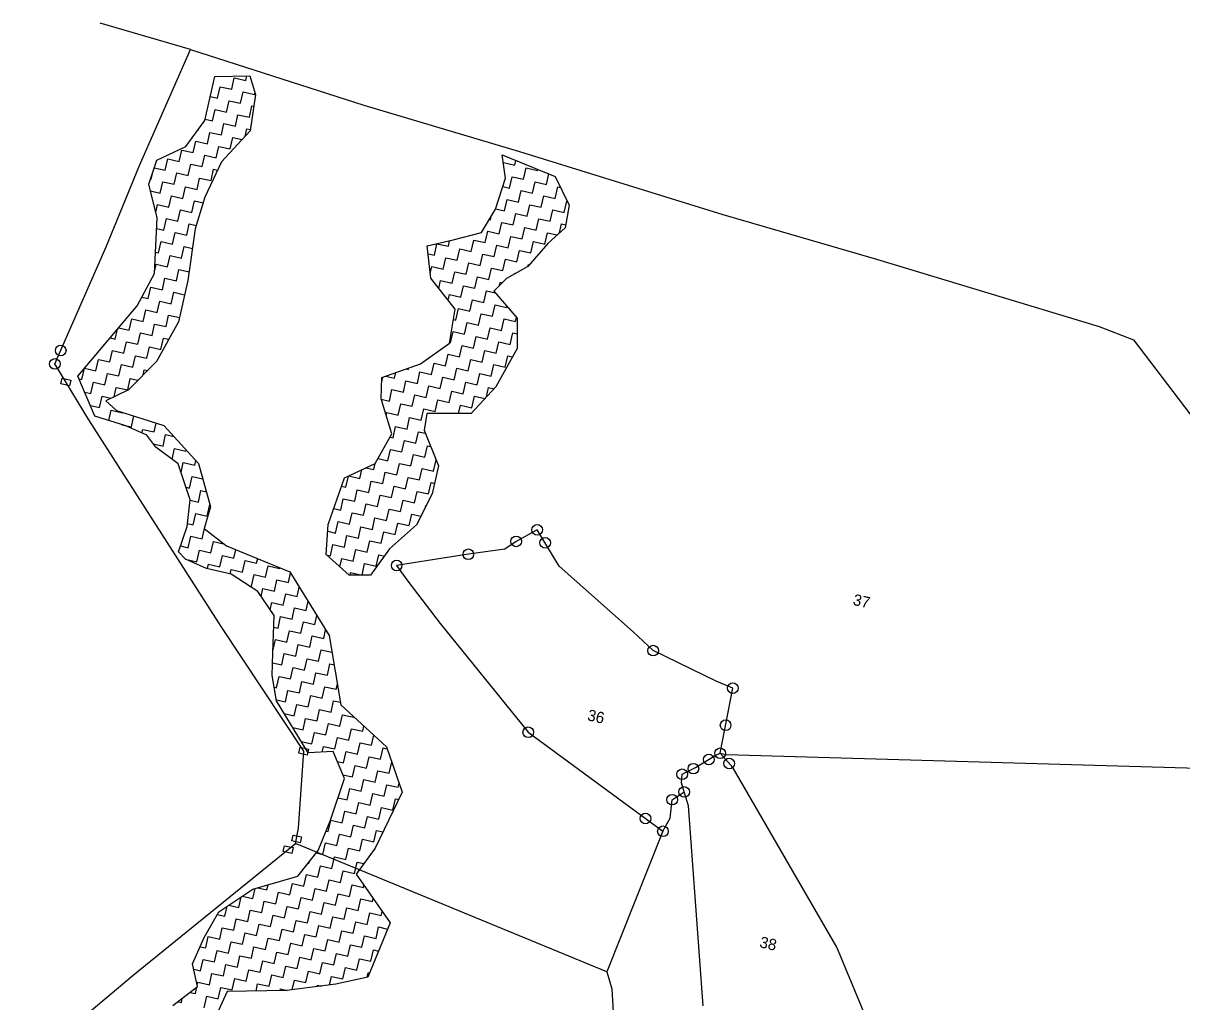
# Model space of a CAD drawing. Header units: metres. Extents: x 340266 to 342991, y 1762549 to 1766704.
# Drawn here: x 340965 to 341617, y 1766154 to 1766704 of the extents above; entities that cross this region are included whole.
import ezdxf

# ---------------------------------------------------------------- set-up
doc = ezdxf.new("R2010")
doc.units = ezdxf.units.M
doc.header["$MEASUREMENT"] = 0
doc.linetypes.add('DIVIDE', pattern=[31.75, 12.7, -6.35, 0, -6.35, 0, -6.35])
for name, color, linetype in [('POLY_HATCH', 12, 'Continuous'), ('POLY_PARCEL', 6, 'Continuous'), ('TEXT_PARCEL', 7, 'Continuous'), ('V_BOUND_LINE', 7, 'Continuous'), ('V_DIVIDE_LINE', 7, 'DIVIDE')]:
    doc.layers.add(name, color=color, linetype=linetype)
doc.styles.add('TEXT_MAP', font='', dxfattribs={"height": 0.15})
doc.styles.get('TEXT_MAP').set_extended_font_data('Kruti Dev 050')

msp = doc.modelspace()

# ---------------------------------------------------------------- linework, layer by layer
for points in [[(340986.71, 1766505), (340991.47, 1766503.92), (340990.73, 1766500.63), (340985.96, 1766501.7)], [(341120.28, 1766297.63), (341125.05, 1766296.56), (341124.3, 1766293.26), (341119.54, 1766294.34)], [(341116.34, 1766248.34), (341121.1, 1766247.26), (341120.36, 1766243.97), (341115.6, 1766245.04)], [(341111.55, 1766242.34), (341116.31, 1766241.26), (341115.56, 1766237.96), (341110.8, 1766239.04)]]:
    msp.add_lwpolyline(points, close=True)
for centre in [(340985.83, 1766520.48), (340982.56, 1766512.98), (341253.43, 1766419.81), (341241.59, 1766413.31), (341257.87, 1766412.51), (341214.75, 1766406.06), (341174.5, 1766399.76), (341318.54, 1766351.94), (341363.28, 1766330.88), (341359.24, 1766310.02), (341248.42, 1766306.05), (341349.81, 1766290.76), (341356.2, 1766294.29), (341341.14, 1766285.62), (341361.25, 1766288.53), (341334.86, 1766282.45), (341335.99, 1766272.54), (341329.25, 1766268.21), (341314.26, 1766257.64), (341324.05, 1766250.44)]:
    msp.add_circle(centre, 2.99)
at = {"layer": 'POLY_HATCH'}
for p, q in [((341066.81, 1766649.74), (341072.39, 1766674.45)), ((341072.39, 1766674.45), (341091.99, 1766674.89)), ((341091.99, 1766674.89), (341095.31, 1766664.4)), ((341095.31, 1766664.4), (341092.32, 1766643.98)), ((341056.19, 1766635.11), (341066.81, 1766649.74)), ((341092.32, 1766643.98), (341076.18, 1766626.53)), ((341039.83, 1766627.44), (341056.19, 1766635.11)), ((341035.26, 1766613.98), (341039.83, 1766627.44)), ((341076.18, 1766626.53), (341066.83, 1766606.73)), ((341233.67, 1766630.51), (341263.46, 1766618.26)), ((341235.6, 1766617.31), (341233.67, 1766630.51)), ((341263.46, 1766618.26), (341271.41, 1766602.13)), ((341039.92, 1766595.08), (341035.26, 1766613.98)), ((341230, 1766599.84), (341235.6, 1766617.31)), ((341066.83, 1766606.73), (341061.35, 1766588.87)), ((341222.07, 1766586.75), (341230, 1766599.84)), ((341271.41, 1766602.13), (341269.09, 1766589.43)), ((341038.53, 1766563.75), (341039.92, 1766595.08)), ((341061.35, 1766588.87), (341057.21, 1766559.78)), ((341206.23, 1766582.61), (341222.07, 1766586.75)), ((341269.09, 1766589.43), (341259.37, 1766580.6)), ((341191.68, 1766579.28), (341206.23, 1766582.61)), ((341193.67, 1766561.2), (341191.68, 1766579.28)), ((341259.37, 1766580.6), (341248.17, 1766567.7)), ((341248.17, 1766567.7), (341236.18, 1766561.04)), ((341028.76, 1766545.67), (341038.53, 1766563.75)), ((341057.21, 1766559.78), (341051.98, 1766536.63)), ((341207.39, 1766543.76), (341193.67, 1766561.2)), ((341236.18, 1766561.04), (341229.03, 1766553.83)), ((341229.03, 1766553.83), (341242.18, 1766538.74)), ((341007.61, 1766520.43), (341028.76, 1766545.67)), ((341204.17, 1766524.65), (341207.39, 1766543.76)), ((341051.98, 1766536.63), (341039.61, 1766514.27)), ((341242.18, 1766538.74), (341242.18, 1766521.65)), ((340995.45, 1766506.14), (341007.61, 1766520.43)), ((341187.86, 1766513.12), (341204.17, 1766524.65)), ((341242.18, 1766521.65), (341230.14, 1766500.11)), ((341039.61, 1766514.27), (341023.83, 1766498.36)), ((341166.23, 1766505.33), (341187.86, 1766513.12)), ((341005, 1766483.7), (340995.45, 1766506.14)), ((341165.72, 1766493.32), (341166.23, 1766505.33)), ((341023.83, 1766498.36), (341011.09, 1766492.31)), ((341230.14, 1766500.11), (341216.25, 1766485.06)), ((341011.09, 1766492.31), (341017.17, 1766486.88)), ((341171.79, 1766473.76), (341165.72, 1766493.32)), ((341022.43, 1766478.13), (341005, 1766483.7)), ((341017.17, 1766486.88), (341043.7, 1766478.45)), ((341191.43, 1766485.16), (341189.9, 1766475.73)), ((341216.25, 1766485.06), (341191.43, 1766485.16)), ((341034.27, 1766473.02), (341022.43, 1766478.13)), ((341043.7, 1766478.45), (341063.23, 1766457)), ((341189.9, 1766475.73), (341198.06, 1766455.69)), ((341039.24, 1766466.22), (341034.27, 1766473.02)), ((341162.51, 1766457.11), (341171.79, 1766473.76)), ((341051.75, 1766456.9), (341039.24, 1766466.22)), ((341058.56, 1766436.7), (341051.75, 1766456.9)), ((341063.23, 1766457), (341069.94, 1766432.76)), ((341145.19, 1766448.9), (341162.51, 1766457.11)), ((341198.06, 1766455.69), (341194.51, 1766439.96)), ((341136, 1766422.86), (341145.19, 1766448.9)), ((341056.79, 1766421.68), (341058.56, 1766436.7)), ((341194.51, 1766439.96), (341185.63, 1766422.67)), ((341069.94, 1766432.76), (341066.38, 1766420.59)), ((341134.95, 1766406.01), (341136, 1766422.86)), ((341185.63, 1766422.67), (341170.4, 1766409.02)), ((341051.93, 1766407.36), (341056.79, 1766421.68)), ((341066.38, 1766420.59), (341078.88, 1766410.75)), ((341078.88, 1766410.75), (341114.59, 1766396.19)), ((341055.87, 1766403.23), (341051.93, 1766407.36)), ((341067.72, 1766398.12), (341055.87, 1766403.23)), ((341147.76, 1766394.3), (341134.95, 1766406.01)), ((341170.4, 1766409.02), (341159.9, 1766394.31)), ((341081.63, 1766394.97), (341067.72, 1766398.12)), ((341096.47, 1766385.13), (341081.63, 1766394.97)), ((341114.59, 1766396.19), (341136.56, 1766360.39)), ((341159.9, 1766394.31), (341147.76, 1766394.3)), ((341105.62, 1766371.7), (341096.47, 1766385.13)), ((341104.95, 1766350.75), (341105.62, 1766371.7)), ((341136.56, 1766360.39), (341143.22, 1766321.56)), ((341104.61, 1766337.99), (341104.95, 1766350.75)), ((341107.05, 1766323.65), (341104.61, 1766337.99)), ((341124.84, 1766294.47), (341107.05, 1766323.65)), ((341143.22, 1766321.56), (341168.76, 1766297.94)), ((341138.85, 1766295.36), (341124.84, 1766294.47)), ((341145.16, 1766280.14), (341138.85, 1766295.36)), ((341168.76, 1766297.94), (341177.61, 1766272.4)), ((341137.43, 1766256.74), (341145.16, 1766280.14)), ((341177.61, 1766272.4), (341162.38, 1766240.96)), ((341130.33, 1766239.68), (341137.43, 1766256.74)), ((341162.38, 1766240.96), (341151.76, 1766226.32)), ((341118.93, 1766225.21), (341130.33, 1766239.68)), ((341093.72, 1766217.93), (341118.93, 1766225.21)), ((341151.76, 1766226.32), (341170.86, 1766198.99)), ((341074.6, 1766205.21), (341093.72, 1766217.93)), ((341066.47, 1766190.82), (341074.6, 1766205.21)), ((341170.86, 1766198.99), (341158.29, 1766168.56)), ((341059.89, 1766176.08), (341066.47, 1766190.82)), ((341062.68, 1766163.28), (341059.89, 1766176.08)), ((341158.29, 1766168.56), (341140.31, 1766164.51)), ((341048.89, 1766152.6), (341062.68, 1766163.28)), ((341140.31, 1766164.51), (341112.71, 1766161.01)), ((341079.27, 1766160.45), (341071.22, 1766142.8)), ((341112.71, 1766161.01), (341079.27, 1766160.45))]:
    msp.add_line(p, q, dxfattribs=at)
at = {"layer": 'POLY_HATCH', "linetype": 'Continuous'}
for p, q in [((341081.85, 1766667.26), (341083.3, 1766673.68)), ((341083.3, 1766673.68), (341089.72, 1766672.23)), ((341089.72, 1766672.23), (341090.31, 1766674.85)), ((341073.98, 1766662.29), (341075.43, 1766668.71)), ((341075.43, 1766668.71), (341081.85, 1766667.26)), ((341086.82, 1766659.39), (341088.27, 1766665.81)), ((341088.27, 1766665.81), (341094.69, 1766664.36)), ((341094.69, 1766664.36), (341094.95, 1766665.53)), ((341069.85, 1766663.23), (341073.98, 1766662.29)), ((341078.95, 1766654.43), (341080.4, 1766660.84)), ((341080.4, 1766660.84), (341086.82, 1766659.39)), ((341091.78, 1766651.52), (341093.23, 1766657.94)), ((341093.23, 1766657.94), (341094.32, 1766657.7)), ((341071.08, 1766649.46), (341072.53, 1766655.88)), ((341072.53, 1766655.88), (341078.95, 1766654.43)), ((341083.92, 1766646.56), (341085.37, 1766652.97)), ((341085.37, 1766652.97), (341091.78, 1766651.52)), ((341063.03, 1766644.53), (341063.21, 1766644.49)), ((341063.21, 1766644.49), (341063.31, 1766644.93)), ((341066.95, 1766650.39), (341071.08, 1766649.46)), ((341076.05, 1766641.59), (341077.5, 1766648.01)), ((341077.5, 1766648.01), (341083.92, 1766646.56)), ((341089.35, 1766640.78), (341090.33, 1766645.11)), ((341090.33, 1766645.11), (341092.41, 1766644.64)), ((341060.31, 1766631.66), (341061.76, 1766638.07)), ((341061.76, 1766638.07), (341068.18, 1766636.62)), ((341068.18, 1766636.62), (341069.63, 1766643.04)), ((341069.63, 1766643.04), (341076.05, 1766641.59)), ((341081.02, 1766633.72), (341082.47, 1766640.14)), ((341082.47, 1766640.14), (341087.68, 1766638.96)), ((341052.45, 1766626.69), (341053.9, 1766633.11)), ((341053.9, 1766633.11), (341060.31, 1766631.66)), ((341073.15, 1766628.76), (341074.6, 1766635.17)), ((341074.6, 1766635.17), (341081.02, 1766633.72)), ((341044.58, 1766621.72), (341046.03, 1766628.14)), ((341046.03, 1766628.14), (341052.45, 1766626.69)), ((341057.41, 1766618.82), (341058.86, 1766625.24)), ((341058.86, 1766625.24), (341065.28, 1766623.79)), ((341065.28, 1766623.79), (341066.73, 1766630.21)), ((341066.73, 1766630.21), (341073.15, 1766628.76)), ((341234.36, 1766625.79), (341234.41, 1766626.03)), ((341234.41, 1766626.03), (341240.83, 1766624.58)), ((341240.83, 1766624.58), (341241.45, 1766627.31)), ((341036.71, 1766616.76), (341037.73, 1766621.25)), ((341038.36, 1766623.13), (341044.58, 1766621.72)), ((341049.54, 1766613.86), (341051, 1766620.27)), ((341051, 1766620.27), (341057.41, 1766618.82)), ((341070.25, 1766615.92), (341071.7, 1766622.34)), ((341071.7, 1766622.34), (341073.96, 1766621.83)), ((341237.93, 1766611.75), (341239.38, 1766618.16)), ((341239.38, 1766618.16), (341245.8, 1766616.71)), ((341245.8, 1766616.71), (341247.25, 1766623.13)), ((341247.25, 1766623.13), (341253.67, 1766621.68)), ((341253.67, 1766621.68), (341253.79, 1766622.24)), ((341258.63, 1766613.81), (341259.96, 1766619.7)), ((341036.24, 1766616.86), (341036.71, 1766616.76)), ((341041.68, 1766608.89), (341043.13, 1766615.31)), ((341043.13, 1766615.31), (341049.54, 1766613.86)), ((341054.51, 1766605.99), (341055.96, 1766612.41)), ((341055.96, 1766612.41), (341062.38, 1766610.96)), ((341062.38, 1766610.96), (341063.83, 1766617.37)), ((341063.83, 1766617.37), (341070.25, 1766615.92)), ((341234.1, 1766612.61), (341237.93, 1766611.75)), ((341250.77, 1766608.85), (341252.22, 1766615.26)), ((341252.22, 1766615.26), (341258.63, 1766613.81)), ((341263.6, 1766605.94), (341265.05, 1766612.36)), ((341265.05, 1766612.36), (341266.54, 1766612.03)), ((341036.21, 1766610.12), (341041.68, 1766608.89)), ((341046.64, 1766601.02), (341048.09, 1766607.44)), ((341048.09, 1766607.44), (341054.51, 1766605.99)), ((341235.03, 1766598.91), (341236.48, 1766605.33)), ((341236.48, 1766605.33), (341242.9, 1766603.88)), ((341242.9, 1766603.88), (341244.35, 1766610.3)), ((341244.35, 1766610.3), (341250.77, 1766608.85)), ((341255.73, 1766600.98), (341257.18, 1766607.4)), ((341257.18, 1766607.4), (341263.6, 1766605.94)), ((341039.21, 1766597.97), (341040.23, 1766602.47)), ((341040.23, 1766602.47), (341046.64, 1766601.02)), ((341051.61, 1766593.15), (341053.06, 1766599.57)), ((341053.06, 1766599.57), (341059.48, 1766598.12)), ((341059.48, 1766598.12), (341060.93, 1766604.54)), ((341060.93, 1766604.54), (341065.82, 1766603.43)), ((341230.06, 1766600.03), (341235.03, 1766598.91)), ((341247.86, 1766596.01), (341249.31, 1766602.43)), ((341249.31, 1766602.43), (341255.73, 1766600.98)), ((341260.7, 1766593.11), (341262.15, 1766599.53)), ((341262.15, 1766599.53), (341268.57, 1766598.08)), ((341268.57, 1766598.08), (341270.02, 1766604.49)), ((341270.02, 1766604.49), (341270.28, 1766604.44)), ((341043.74, 1766588.19), (341045.19, 1766594.6)), ((341045.19, 1766594.6), (341051.61, 1766593.15)), ((341226.52, 1766594.09), (341227.16, 1766593.95)), ((341227.16, 1766593.95), (341227.6, 1766595.88)), ((341232.13, 1766586.08), (341233.58, 1766592.49)), ((341233.58, 1766592.49), (341240, 1766591.04)), ((341240, 1766591.04), (341241.45, 1766597.46)), ((341241.45, 1766597.46), (341247.86, 1766596.01)), ((341252.83, 1766588.14), (341254.28, 1766594.56)), ((341254.28, 1766594.56), (341260.7, 1766593.11)), ((341039.66, 1766589.11), (341043.74, 1766588.19)), ((341048.71, 1766580.32), (341050.16, 1766586.74)), ((341050.16, 1766586.74), (341056.58, 1766585.29)), ((341056.58, 1766585.29), (341058.03, 1766591.7)), ((341058.03, 1766591.7), (341061.95, 1766590.82)), ((341224.26, 1766581.11), (341225.71, 1766587.53)), ((341225.71, 1766587.53), (341232.13, 1766586.08)), ((341244.96, 1766583.18), (341246.41, 1766589.59)), ((341246.41, 1766589.59), (341252.83, 1766588.14)), ((341257.8, 1766580.28), (341259.25, 1766586.69)), ((341259.25, 1766586.69), (341264.71, 1766585.46)), ((341265.97, 1766586.6), (341267.12, 1766591.66)), ((341267.12, 1766591.66), (341269.4, 1766591.14)), ((341040.84, 1766575.35), (341042.29, 1766581.77)), ((341042.29, 1766581.77), (341048.71, 1766580.32)), ((341053.68, 1766572.45), (341055.13, 1766578.87)), ((341055.13, 1766578.87), (341059.78, 1766577.82)), ((341195.69, 1766574.08), (341197.14, 1766580.5)), ((341197.14, 1766580.5), (341203.56, 1766579.04)), ((341203.56, 1766579.04), (341204.26, 1766582.16)), ((341216.39, 1766576.14), (341217.84, 1766582.56)), ((341217.84, 1766582.56), (341224.26, 1766581.11)), ((341229.23, 1766573.24), (341230.68, 1766579.66)), ((341230.68, 1766579.66), (341237.1, 1766578.21)), ((341237.1, 1766578.21), (341238.55, 1766584.63)), ((341238.55, 1766584.63), (341244.96, 1766583.18)), ((341249.93, 1766575.31), (341251.38, 1766581.73)), ((341251.38, 1766581.73), (341257.8, 1766580.28)), ((341039.06, 1766575.75), (341040.84, 1766575.35)), ((341045.81, 1766567.48), (341047.26, 1766573.9)), ((341047.26, 1766573.9), (341053.68, 1766572.45)), ((341192.17, 1766574.87), (341195.69, 1766574.08)), ((341200.66, 1766566.21), (341202.11, 1766572.63)), ((341202.11, 1766572.63), (341208.53, 1766571.18)), ((341208.53, 1766571.18), (341209.98, 1766577.59)), ((341209.98, 1766577.59), (341216.39, 1766576.14)), ((341221.36, 1766568.28), (341222.81, 1766574.69)), ((341222.81, 1766574.69), (341229.23, 1766573.24)), ((341242.06, 1766570.34), (341243.51, 1766576.76)), ((341243.51, 1766576.76), (341249.93, 1766575.31)), ((341038.61, 1766565.46), (341039.39, 1766568.94)), ((341039.39, 1766568.94), (341045.81, 1766567.48)), ((341050.78, 1766559.62), (341052.23, 1766566.03)), ((341052.23, 1766566.03), (341057.92, 1766564.75)), ((341193.38, 1766563.84), (341194.24, 1766567.66)), ((341194.24, 1766567.66), (341200.66, 1766566.21)), ((341213.49, 1766563.31), (341214.94, 1766569.73)), ((341214.94, 1766569.73), (341221.36, 1766568.28)), ((341226.33, 1766560.41), (341227.78, 1766566.83)), ((341227.78, 1766566.83), (341234.19, 1766565.38)), ((341234.19, 1766565.38), (341235.65, 1766571.79)), ((341235.65, 1766571.79), (341242.06, 1766570.34)), ((341248.22, 1766567.76), (341248.48, 1766568.89)), ((341248.48, 1766568.89), (341249.09, 1766568.75)), ((341037.87, 1766562.53), (341037.94, 1766562.52)), ((341037.94, 1766562.52), (341038, 1766562.76)), ((341042.91, 1766554.65), (341044.36, 1766561.07)), ((341044.36, 1766561.07), (341050.78, 1766559.62)), ((341198.22, 1766555.41), (341199.21, 1766559.79)), ((341199.21, 1766559.79), (341205.62, 1766558.34)), ((341205.62, 1766558.34), (341207.08, 1766564.76)), ((341207.08, 1766564.76), (341213.49, 1766563.31)), ((341218.46, 1766555.44), (341219.91, 1766561.86)), ((341219.91, 1766561.86), (341226.33, 1766560.41)), ((341240.5, 1766563.44), (341240.61, 1766563.92)), ((341240.61, 1766563.92), (341241.15, 1766563.8)), ((341035.04, 1766549.68), (341036.49, 1766556.1)), ((341036.49, 1766556.1), (341042.91, 1766554.65)), ((341047.87, 1766546.78), (341049.32, 1766553.2)), ((341049.32, 1766553.2), (341055.41, 1766551.82)), ((341210.59, 1766550.47), (341212.04, 1766556.89)), ((341212.04, 1766556.89), (341218.46, 1766555.44)), ((341223.43, 1766547.57), (341224.88, 1766553.99)), ((341224.88, 1766553.99), (341229.88, 1766552.86)), ((341232.34, 1766557.17), (341232.74, 1766558.96)), ((341232.74, 1766558.96), (341233.86, 1766558.7)), ((341031.37, 1766550.51), (341035.04, 1766549.68)), ((341040.01, 1766541.82), (341041.46, 1766548.23)), ((341041.46, 1766548.23), (341047.87, 1766546.78)), ((341203.46, 1766548.76), (341204.17, 1766551.93)), ((341204.17, 1766551.93), (341210.59, 1766550.47)), ((341215.56, 1766542.61), (341217.01, 1766549.02)), ((341217.01, 1766549.02), (341223.43, 1766547.57)), ((341032.14, 1766536.85), (341033.59, 1766543.27)), ((341033.59, 1766543.27), (341040.01, 1766541.82)), ((341044.97, 1766533.95), (341046.42, 1766540.37)), ((341046.42, 1766540.37), (341052.51, 1766538.99)), ((341207.69, 1766537.64), (341209.14, 1766544.06)), ((341209.14, 1766544.06), (341215.56, 1766542.61)), ((341220.53, 1766534.74), (341221.98, 1766541.16)), ((341221.98, 1766541.16), (341228.39, 1766539.71)), ((341228.39, 1766539.71), (341229.84, 1766546.12)), ((341229.84, 1766546.12), (341236.26, 1766544.67)), ((341236.26, 1766544.67), (341236.41, 1766545.35)), ((341024.27, 1766531.88), (341025.72, 1766538.3)), ((341025.72, 1766538.3), (341032.14, 1766536.85)), ((341037.11, 1766528.98), (341038.56, 1766535.4)), ((341038.56, 1766535.4), (341044.97, 1766533.95)), ((341206.41, 1766537.93), (341207.69, 1766537.64)), ((341212.66, 1766529.77), (341214.11, 1766536.19)), ((341214.11, 1766536.19), (341220.53, 1766534.74)), ((341225.49, 1766526.87), (341226.94, 1766533.29)), ((341226.94, 1766533.29), (341233.36, 1766531.84)), ((341233.36, 1766531.84), (341234.81, 1766538.26)), ((341234.81, 1766538.26), (341241.23, 1766536.81)), ((341241.23, 1766536.81), (341241.77, 1766539.2)), ((341013.58, 1766527.55), (341016.4, 1766526.92)), ((341016.4, 1766526.92), (341017.64, 1766532.41)), ((341018.33, 1766533.22), (341024.27, 1766531.88)), ((341029.24, 1766524.01), (341030.69, 1766530.43)), ((341030.69, 1766530.43), (341037.11, 1766528.98)), ((341042.07, 1766521.11), (341043.52, 1766527.53)), ((341043.52, 1766527.53), (341046.57, 1766526.84)), ((341204.79, 1766524.81), (341206.24, 1766531.22)), ((341206.24, 1766531.22), (341212.66, 1766529.77)), ((341217.62, 1766521.9), (341219.07, 1766528.32)), ((341219.07, 1766528.32), (341225.49, 1766526.87)), ((341238.33, 1766523.97), (341239.78, 1766530.39)), ((341239.78, 1766530.39), (341242.18, 1766529.85)), ((341013.5, 1766514.08), (341014.95, 1766520.5)), ((341014.95, 1766520.5), (341021.37, 1766519.05)), ((341021.37, 1766519.05), (341022.82, 1766525.46)), ((341022.82, 1766525.46), (341029.24, 1766524.01)), ((341034.2, 1766516.15), (341035.66, 1766522.56)), ((341035.66, 1766522.56), (341042.07, 1766521.11)), ((341204.22, 1766524.93), (341204.79, 1766524.81)), ((341209.76, 1766516.94), (341211.21, 1766523.36)), ((341211.21, 1766523.36), (341217.62, 1766521.9)), ((341222.59, 1766514.04), (341224.04, 1766520.45)), ((341224.04, 1766520.45), (341230.46, 1766519)), ((341230.46, 1766519), (341231.91, 1766525.42)), ((341231.91, 1766525.42), (341238.33, 1766523.97)), ((341005.63, 1766509.11), (341007.09, 1766515.53)), ((341007.09, 1766515.53), (341013.5, 1766514.08)), ((341026.34, 1766511.18), (341027.79, 1766517.6)), ((341027.79, 1766517.6), (341034.2, 1766516.15)), ((341201.89, 1766511.97), (341203.34, 1766518.39)), ((341203.34, 1766518.39), (341209.76, 1766516.94)), ((341214.72, 1766509.07), (341216.17, 1766515.49)), ((341216.17, 1766515.49), (341222.59, 1766514.04)), ((341235.43, 1766511.14), (341236.88, 1766517.55)), ((341236.88, 1766517.55), (341239.55, 1766516.95)), ((340997.77, 1766504.15), (340999.22, 1766510.56)), ((340999.22, 1766510.56), (341005.63, 1766509.11)), ((341010.6, 1766501.25), (341012.05, 1766507.66)), ((341012.05, 1766507.66), (341018.47, 1766506.21)), ((341018.47, 1766506.21), (341019.92, 1766512.63)), ((341019.92, 1766512.63), (341026.34, 1766511.18)), ((341032.06, 1766506.65), (341032.75, 1766509.73)), ((341032.75, 1766509.73), (341034.68, 1766509.29)), ((341173.32, 1766504.94), (341174.04, 1766508.14)), ((341179.8, 1766510.22), (341181.19, 1766509.91)), ((341181.19, 1766509.91), (341181.39, 1766510.79)), ((341186.15, 1766502.04), (341187.6, 1766508.45)), ((341187.6, 1766508.45), (341194.02, 1766507)), ((341194.02, 1766507), (341195.47, 1766513.42)), ((341195.47, 1766513.42), (341201.89, 1766511.97)), ((341206.86, 1766504.1), (341208.31, 1766510.52)), ((341208.31, 1766510.52), (341214.72, 1766509.07)), ((341219.69, 1766501.2), (341221.14, 1766507.62)), ((341221.14, 1766507.62), (341227.56, 1766506.17)), ((341227.56, 1766506.17), (341229.01, 1766512.59)), ((341229.01, 1766512.59), (341235.43, 1766511.14)), ((340996.14, 1766504.52), (340997.77, 1766504.15)), ((341002.73, 1766496.28), (341004.18, 1766502.7)), ((341004.18, 1766502.7), (341010.6, 1766501.25)), ((341023.44, 1766498.35), (341024.89, 1766504.76)), ((341024.89, 1766504.76), (341029.21, 1766503.78)), ((341166.13, 1766502.98), (341166.7, 1766505.5)), ((341168.29, 1766506.07), (341173.32, 1766504.94)), ((341178.29, 1766497.07), (341179.74, 1766503.49)), ((341179.74, 1766503.49), (341186.15, 1766502.04)), ((341198.99, 1766499.14), (341200.44, 1766505.55)), ((341200.44, 1766505.55), (341206.86, 1766504.1)), ((341211.82, 1766496.24), (341213.27, 1766502.65)), ((341213.27, 1766502.65), (341219.69, 1766501.2)), ((340999.31, 1766497.05), (341002.73, 1766496.28)), ((341007.7, 1766488.41), (341009.15, 1766494.83)), ((341009.15, 1766494.83), (341014.05, 1766493.72)), ((341015.84, 1766494.57), (341017.02, 1766499.8)), ((341017.02, 1766499.8), (341023.44, 1766498.35)), ((341170.42, 1766492.1), (341171.87, 1766498.52)), ((341171.87, 1766498.52), (341178.29, 1766497.07)), ((341183.25, 1766489.2), (341184.7, 1766495.62)), ((341184.7, 1766495.62), (341191.12, 1766494.17)), ((341191.12, 1766494.17), (341192.57, 1766500.59)), ((341192.57, 1766500.59), (341198.99, 1766499.14)), ((341203.95, 1766491.27), (341205.41, 1766497.69)), ((341205.41, 1766497.69), (341211.82, 1766496.24)), ((341216.79, 1766488.37), (341218.24, 1766494.79)), ((341218.24, 1766494.79), (341224.01, 1766493.48)), ((341224.91, 1766494.45), (341226.11, 1766499.75)), ((341226.11, 1766499.75), (341229.16, 1766499.06)), ((341002.49, 1766489.59), (341007.7, 1766488.41)), ((341165.77, 1766493.15), (341170.42, 1766492.1)), ((341175.38, 1766484.24), (341176.84, 1766490.65)), ((341176.84, 1766490.65), (341183.25, 1766489.2)), ((341188.22, 1766481.34), (341189.67, 1766487.75)), ((341189.67, 1766487.75), (341196.09, 1766486.3)), ((341196.09, 1766486.3), (341197.54, 1766492.72)), ((341197.54, 1766492.72), (341203.95, 1766491.27)), ((341209.3, 1766485.09), (341210.37, 1766489.82)), ((341210.37, 1766489.82), (341216.79, 1766488.37)), ((341012.82, 1766481.2), (341014.12, 1766486.96)), ((341014.12, 1766486.96), (341020.54, 1766485.51)), ((341020.54, 1766485.51), (341020.6, 1766485.79)), ((341025.5, 1766477.64), (341026.89, 1766483.79)), ((341168.6, 1766484.05), (341168.97, 1766485.69)), ((341168.97, 1766485.69), (341175.38, 1766484.24)), ((341180.35, 1766476.37), (341181.8, 1766482.79)), ((341181.8, 1766482.79), (341188.22, 1766481.34)), ((341020.23, 1766478.83), (341025.5, 1766477.64)), ((341031.48, 1766474.23), (341031.92, 1766476.19)), ((341031.92, 1766476.19), (341038.34, 1766474.74)), ((341038.34, 1766474.74), (341039.48, 1766479.79)), ((341172.48, 1766471.4), (341173.93, 1766477.82)), ((341173.93, 1766477.82), (341180.35, 1766476.37)), ((341185.32, 1766468.5), (341186.77, 1766474.92)), ((341186.77, 1766474.92), (341190.58, 1766474.06)), ((341037.86, 1766468.1), (341043.3, 1766466.87)), ((341043.3, 1766466.87), (341044.75, 1766473.29)), ((341044.75, 1766473.29), (341049.34, 1766472.25)), ((341170.7, 1766471.8), (341172.48, 1766471.4)), ((341177.45, 1766463.53), (341178.9, 1766469.95)), ((341178.9, 1766469.95), (341185.32, 1766468.5)), ((341048.36, 1766459.42), (341049.72, 1766465.42)), ((341049.72, 1766465.42), (341056.14, 1766463.97)), ((341056.14, 1766463.97), (341056.29, 1766464.63)), ((341169.58, 1766458.57), (341171.03, 1766464.98)), ((341171.03, 1766464.98), (341177.45, 1766463.53)), ((341182.42, 1766455.67), (341183.87, 1766462.08)), ((341183.87, 1766462.08), (341190.28, 1766460.63)), ((341190.28, 1766460.63), (341191.74, 1766467.05)), ((341191.74, 1766467.05), (341193.61, 1766466.63)), ((341053.42, 1766451.95), (341054.69, 1766457.56)), ((341054.69, 1766457.56), (341061.1, 1766456.11)), ((341061.1, 1766456.11), (341061.69, 1766458.69)), ((341161.71, 1766453.6), (341162.51, 1766457.12)), ((341164.02, 1766459.82), (341169.58, 1766458.57)), ((341174.55, 1766450.7), (341176, 1766457.12)), ((341176, 1766457.12), (341182.42, 1766455.67)), ((341195.25, 1766452.77), (341196.68, 1766459.08)), ((341058.2, 1766443.27), (341059.65, 1766449.69)), ((341059.65, 1766449.69), (341065.63, 1766448.34)), ((341145.98, 1766443.67), (341147.4, 1766449.94)), ((341147.61, 1766450.04), (341153.85, 1766448.63)), ((341153.85, 1766448.63), (341154.95, 1766453.53)), ((341157.24, 1766454.61), (341161.71, 1766453.6)), ((341166.68, 1766445.73), (341168.13, 1766452.15)), ((341168.13, 1766452.15), (341174.55, 1766450.7)), ((341179.52, 1766442.83), (341180.97, 1766449.25)), ((341180.97, 1766449.25), (341187.38, 1766447.8)), ((341187.38, 1766447.8), (341188.83, 1766454.22)), ((341188.83, 1766454.22), (341195.25, 1766452.77)), ((341056.19, 1766443.73), (341058.2, 1766443.27)), ((341143.54, 1766444.22), (341145.98, 1766443.67)), ((341150.95, 1766435.8), (341152.4, 1766442.22)), ((341152.4, 1766442.22), (341158.81, 1766440.77)), ((341158.81, 1766440.77), (341160.26, 1766447.18)), ((341160.26, 1766447.18), (341166.68, 1766445.73)), ((341171.65, 1766437.87), (341173.1, 1766444.28)), ((341173.1, 1766444.28), (341179.52, 1766442.83)), ((341192.35, 1766439.93), (341193.8, 1766446.35)), ((341193.8, 1766446.35), (341195.85, 1766445.89)), ((341058.53, 1766436.45), (341063.17, 1766435.4)), ((341063.17, 1766435.4), (341064.62, 1766441.82)), ((341064.62, 1766441.82), (341067.62, 1766441.14)), ((341143.08, 1766430.83), (341144.53, 1766437.25)), ((341144.53, 1766437.25), (341150.95, 1766435.8)), ((341163.78, 1766432.9), (341165.23, 1766439.32)), ((341165.23, 1766439.32), (341171.65, 1766437.87)), ((341176.62, 1766430), (341178.07, 1766436.41)), ((341178.07, 1766436.41), (341184.48, 1766434.96)), ((341184.48, 1766434.96), (341185.93, 1766441.38)), ((341185.93, 1766441.38), (341192.35, 1766439.93)), ((341060.27, 1766422.57), (341061.72, 1766428.99)), ((341061.72, 1766428.99), (341068.14, 1766427.54)), ((341068.14, 1766427.54), (341069.59, 1766433.95)), ((341069.59, 1766433.95), (341069.61, 1766433.95)), ((341139.13, 1766431.73), (341143.08, 1766430.83)), ((341148.05, 1766422.96), (341149.5, 1766429.38)), ((341149.5, 1766429.38), (341155.91, 1766427.93)), ((341155.91, 1766427.93), (341157.36, 1766434.35)), ((341157.36, 1766434.35), (341163.78, 1766432.9)), ((341168.75, 1766425.03), (341170.2, 1766431.45)), ((341170.2, 1766431.45), (341176.62, 1766430)), ((341190.66, 1766432.47), (341190.9, 1766433.51)), ((341190.9, 1766433.51), (341191.17, 1766433.45)), ((341056.99, 1766423.31), (341060.27, 1766422.57)), ((341140.18, 1766418), (341141.63, 1766424.42)), ((341141.63, 1766424.42), (341148.05, 1766422.96)), ((341160.88, 1766420.06), (341162.33, 1766426.48)), ((341162.33, 1766426.48), (341168.75, 1766425.03)), ((341173.71, 1766417.16), (341175.16, 1766423.58)), ((341175.16, 1766423.58), (341181.58, 1766422.13)), ((341181.58, 1766422.13), (341183.03, 1766428.55)), ((341183.03, 1766428.55), (341188.07, 1766427.41)), ((341057.37, 1766409.73), (341058.82, 1766416.15)), ((341058.82, 1766416.15), (341065.24, 1766414.7)), ((341065.24, 1766414.7), (341066.54, 1766420.46)), ((341135.76, 1766419), (341140.18, 1766418)), ((341145.14, 1766410.13), (341146.59, 1766416.55)), ((341146.59, 1766416.55), (341153.01, 1766415.1)), ((341153.01, 1766415.1), (341154.46, 1766421.51)), ((341154.46, 1766421.51), (341160.88, 1766420.06)), ((341165.85, 1766412.2), (341167.3, 1766418.61)), ((341167.3, 1766418.61), (341173.71, 1766417.16)), ((341053.07, 1766410.71), (341057.37, 1766409.73)), ((341070.2, 1766406.83), (341071.65, 1766413.25)), ((341071.65, 1766413.25), (341077.33, 1766411.97)), ((341137.28, 1766405.16), (341138.73, 1766411.58)), ((341138.73, 1766411.58), (341145.14, 1766410.13)), ((341157.98, 1766407.23), (341159.43, 1766413.65)), ((341159.43, 1766413.65), (341165.85, 1766412.2)), ((341172.25, 1766410.68), (341172.26, 1766410.75)), ((341172.26, 1766410.75), (341172.31, 1766410.73)), ((341055.9, 1766403.22), (341055.92, 1766403.32)), ((341055.92, 1766403.32), (341062.34, 1766401.87)), ((341062.34, 1766401.87), (341063.79, 1766408.28)), ((341063.79, 1766408.28), (341070.2, 1766406.83)), ((341075.17, 1766398.97), (341076.62, 1766405.38)), ((341076.62, 1766405.38), (341083.04, 1766403.93)), ((341083.04, 1766403.93), (341084.1, 1766408.62)), ((341095.87, 1766401.03), (341096.45, 1766403.59)), ((341135.42, 1766405.58), (341137.28, 1766405.16)), ((341142.63, 1766398.99), (341143.69, 1766403.71)), ((341143.69, 1766403.71), (341150.11, 1766402.26)), ((341150.11, 1766402.26), (341151.56, 1766408.68)), ((341151.56, 1766408.68), (341157.98, 1766407.23)), ((341162.95, 1766399.36), (341164.4, 1766405.78)), ((341164.4, 1766405.78), (341167.58, 1766405.06)), ((341068.21, 1766398), (341068.75, 1766400.42)), ((341068.75, 1766400.42), (341075.17, 1766398.97)), ((341081.04, 1766395.1), (341081.59, 1766397.52)), ((341081.59, 1766397.52), (341088, 1766396.06)), ((341088, 1766396.06), (341089.45, 1766402.48)), ((341089.45, 1766402.48), (341095.87, 1766401.03)), ((341100.84, 1766393.16), (341102.29, 1766399.58)), ((341102.29, 1766399.58), (341108.71, 1766398.13)), ((341108.71, 1766398.13), (341108.8, 1766398.55)), ((341155.08, 1766394.39), (341156.53, 1766400.81)), ((341156.53, 1766400.81), (341162.95, 1766399.36)), ((341092.97, 1766388.2), (341094.42, 1766394.61)), ((341094.42, 1766394.61), (341100.84, 1766393.16)), ((341105.81, 1766385.3), (341107.26, 1766391.71)), ((341107.26, 1766391.71), (341113.67, 1766390.26)), ((341113.67, 1766390.26), (341114.9, 1766395.68)), ((341148.31, 1766394.3), (341148.66, 1766395.85)), ((341148.66, 1766395.85), (341155.08, 1766394.39)), ((341091.26, 1766388.59), (341092.97, 1766388.2)), ((341098.39, 1766382.31), (341099.39, 1766386.75)), ((341099.39, 1766386.75), (341105.81, 1766385.3)), ((341110.77, 1766377.43), (341112.22, 1766383.85)), ((341112.22, 1766383.85), (341118.64, 1766382.4)), ((341118.64, 1766382.4), (341119.83, 1766387.65)), ((341103.45, 1766374.88), (341104.36, 1766378.88)), ((341104.36, 1766378.88), (341110.77, 1766377.43)), ((341123.61, 1766374.53), (341124.76, 1766379.62)), ((341107.87, 1766364.59), (341109.32, 1766371.01)), ((341109.32, 1766371.01), (341115.74, 1766369.56)), ((341115.74, 1766369.56), (341117.19, 1766375.98)), ((341117.19, 1766375.98), (341123.61, 1766374.53)), ((341128.57, 1766366.66), (341129.69, 1766371.59)), ((341105.41, 1766365.15), (341107.87, 1766364.59)), ((341120.71, 1766361.69), (341122.16, 1766368.11)), ((341122.16, 1766368.11), (341128.57, 1766366.66)), ((341104.98, 1766351.82), (341106.42, 1766358.18)), ((341106.42, 1766358.18), (341112.84, 1766356.73)), ((341112.84, 1766356.73), (341114.29, 1766363.14)), ((341114.29, 1766363.14), (341120.71, 1766361.69)), ((341125.67, 1766353.83), (341127.12, 1766360.24)), ((341127.12, 1766360.24), (341133.54, 1766358.79)), ((341133.54, 1766358.79), (341134.62, 1766363.55)), ((341117.81, 1766348.86), (341119.26, 1766355.28)), ((341119.26, 1766355.28), (341125.67, 1766353.83)), ((341130.64, 1766345.96), (341132.09, 1766352.37)), ((341132.09, 1766352.37), (341138.17, 1766351)), ((341104.8, 1766345.05), (341109.94, 1766343.89)), ((341109.94, 1766343.89), (341111.39, 1766350.31)), ((341111.39, 1766350.31), (341117.81, 1766348.86)), ((341122.77, 1766340.99), (341124.22, 1766347.41)), ((341124.22, 1766347.41), (341130.64, 1766345.96)), ((341135.61, 1766338.09), (341137.06, 1766344.51)), ((341137.06, 1766344.51), (341139.37, 1766343.98)), ((341114.9, 1766336.02), (341116.35, 1766342.44)), ((341116.35, 1766342.44), (341122.77, 1766340.99)), ((341127.74, 1766333.12), (341129.19, 1766339.54)), ((341129.19, 1766339.54), (341135.61, 1766338.09)), ((341105.74, 1766331.35), (341107.04, 1766331.06)), ((341107.04, 1766331.06), (341108.49, 1766337.47)), ((341108.49, 1766337.47), (341114.9, 1766336.02)), ((341119.87, 1766328.16), (341121.32, 1766334.57)), ((341121.32, 1766334.57), (341127.74, 1766333.12)), ((341132.71, 1766325.26), (341134.16, 1766331.67)), ((341134.16, 1766331.67), (341140.57, 1766330.22)), ((341140.57, 1766330.22), (341141.23, 1766333.14)), ((341112, 1766323.19), (341113.45, 1766329.61)), ((341113.45, 1766329.61), (341119.87, 1766328.16)), ((341124.84, 1766320.29), (341126.29, 1766326.71)), ((341126.29, 1766326.71), (341132.71, 1766325.26)), ((341106.94, 1766324.33), (341112, 1766323.19)), ((341116.97, 1766315.32), (341118.42, 1766321.74)), ((341118.42, 1766321.74), (341124.84, 1766320.29)), ((341129.8, 1766312.42), (341131.26, 1766318.84)), ((341131.26, 1766318.84), (341137.67, 1766317.39)), ((341137.67, 1766317.39), (341139.12, 1766323.8)), ((341139.12, 1766323.8), (341142.98, 1766322.93)), ((341111.35, 1766316.59), (341116.97, 1766315.32)), ((341121.94, 1766307.45), (341123.39, 1766313.87)), ((341123.39, 1766313.87), (341129.8, 1766312.42)), ((341142.64, 1766309.52), (341144.09, 1766315.94)), ((341144.09, 1766315.94), (341150.51, 1766314.49)), ((341150.51, 1766314.49), (341150.57, 1766314.76)), ((341116.12, 1766308.77), (341121.94, 1766307.45)), ((341126.9, 1766299.59), (341128.35, 1766306)), ((341128.35, 1766306), (341134.77, 1766304.55)), ((341134.77, 1766304.55), (341136.22, 1766310.97)), ((341136.22, 1766310.97), (341142.64, 1766309.52)), ((341147.61, 1766301.65), (341149.06, 1766308.07)), ((341149.06, 1766308.07), (341155.47, 1766306.62)), ((341155.47, 1766306.62), (341156.15, 1766309.6)), ((341120.89, 1766300.95), (341126.9, 1766299.59)), ((341139.74, 1766296.69), (341141.19, 1766303.1)), ((341141.19, 1766303.1), (341147.61, 1766301.65)), ((341152.57, 1766293.78), (341154.02, 1766300.2)), ((341154.02, 1766300.2), (341160.44, 1766298.75)), ((341160.44, 1766298.75), (341161.73, 1766304.44)), ((341132.6, 1766294.97), (341133.32, 1766298.14)), ((341133.32, 1766298.14), (341139.74, 1766296.69)), ((341144.71, 1766288.82), (341146.16, 1766295.23)), ((341146.16, 1766295.23), (341152.57, 1766293.78)), ((341157.54, 1766285.92), (341158.99, 1766292.33)), ((341158.99, 1766292.33), (341165.41, 1766290.88)), ((341165.41, 1766290.88), (341166.86, 1766297.3)), ((341166.86, 1766297.3), (341169.16, 1766296.78)), ((341141.24, 1766289.6), (341144.71, 1766288.82)), ((341149.67, 1766280.95), (341151.12, 1766287.37)), ((341151.12, 1766287.37), (341157.54, 1766285.92)), ((341170.37, 1766283.02), (341171.78, 1766289.22)), ((341144.32, 1766282.16), (341149.67, 1766280.95)), ((341154.64, 1766273.08), (341156.09, 1766279.5)), ((341156.09, 1766279.5), (341162.51, 1766278.05)), ((341162.51, 1766278.05), (341163.96, 1766284.47)), ((341163.96, 1766284.47), (341170.37, 1766283.02)), ((341146.77, 1766268.12), (341148.22, 1766274.53)), ((341148.22, 1766274.53), (341154.64, 1766273.08)), ((341167.47, 1766270.18), (341168.92, 1766276.6)), ((341168.92, 1766276.6), (341175.34, 1766275.15)), ((341175.34, 1766275.15), (341175.86, 1766277.45)), ((341141.58, 1766269.29), (341146.77, 1766268.12)), ((341151.74, 1766260.25), (341153.19, 1766266.66)), ((341153.19, 1766266.66), (341159.61, 1766265.21)), ((341159.61, 1766265.21), (341161.06, 1766271.63)), ((341161.06, 1766271.63), (341167.47, 1766270.18)), ((341172.44, 1766262.31), (341173.89, 1766268.73)), ((341173.89, 1766268.73), (341175.64, 1766268.34)), ((341143.87, 1766255.28), (341145.32, 1766261.7)), ((341145.32, 1766261.7), (341151.74, 1766260.25)), ((341164.57, 1766257.35), (341166.02, 1766263.76)), ((341166.02, 1766263.76), (341172.44, 1766262.31)), ((341136, 1766250.31), (341137.45, 1766256.73)), ((341137.45, 1766256.73), (341143.87, 1766255.28)), ((341148.84, 1766247.41), (341150.29, 1766253.83)), ((341150.29, 1766253.83), (341156.7, 1766252.38)), ((341156.7, 1766252.38), (341158.16, 1766258.8)), ((341158.16, 1766258.8), (341164.57, 1766257.35)), ((341134.86, 1766250.57), (341136, 1766250.31)), ((341140.97, 1766242.45), (341142.42, 1766248.86)), ((341142.42, 1766248.86), (341148.84, 1766247.41)), ((341161.67, 1766244.51), (341163.12, 1766250.93)), ((341163.12, 1766250.93), (341166.8, 1766250.1)), ((341133.1, 1766237.48), (341134.55, 1766243.9)), ((341134.55, 1766243.9), (341140.97, 1766242.45)), ((341145.94, 1766234.58), (341147.39, 1766241)), ((341147.39, 1766241), (341153.8, 1766239.55)), ((341153.8, 1766239.55), (341155.25, 1766245.96)), ((341155.25, 1766245.96), (341161.67, 1766244.51)), ((341125.23, 1766232.51), (341125.46, 1766233.5)), ((341129.27, 1766238.34), (341133.1, 1766237.48)), ((341138.07, 1766229.61), (341139.52, 1766236.03)), ((341139.52, 1766236.03), (341145.94, 1766234.58)), ((341160.18, 1766237.93), (341160.22, 1766238.09)), ((341160.22, 1766238.09), (341160.29, 1766238.08)), ((341124.76, 1766232.62), (341125.23, 1766232.51)), ((341130.2, 1766224.65), (341131.65, 1766231.06)), ((341131.65, 1766231.06), (341138.07, 1766229.61)), ((341143.03, 1766221.74), (341144.49, 1766228.16)), ((341144.49, 1766228.16), (341150.9, 1766226.71)), ((341150.9, 1766226.71), (341152.35, 1766233.13)), ((341152.35, 1766233.13), (341156.09, 1766232.28)), ((341114.46, 1766214.71), (341115.92, 1766221.13)), ((341115.92, 1766221.13), (341122.33, 1766219.68)), ((341122.33, 1766219.68), (341123.78, 1766226.1)), ((341123.78, 1766226.1), (341130.2, 1766224.65)), ((341135.17, 1766216.78), (341136.62, 1766223.19)), ((341136.62, 1766223.19), (341143.03, 1766221.74)), ((341087.8, 1766213.99), (341093.76, 1766212.65)), ((341093.76, 1766212.65), (341095.04, 1766218.31)), ((341096.58, 1766218.75), (341101.63, 1766217.61)), ((341101.63, 1766217.61), (341102.26, 1766220.4)), ((341106.6, 1766209.74), (341108.05, 1766216.16)), ((341108.05, 1766216.16), (341114.46, 1766214.71)), ((341127.3, 1766211.81), (341128.75, 1766218.23)), ((341128.75, 1766218.23), (341135.17, 1766216.78)), ((341140.13, 1766208.91), (341141.58, 1766215.33)), ((341141.58, 1766215.33), (341148, 1766213.88)), ((341148, 1766213.88), (341149.45, 1766220.29)), ((341149.45, 1766220.29), (341155.87, 1766218.84)), ((341155.87, 1766218.84), (341156.14, 1766220.04)), ((341078.03, 1766202.71), (341079.3, 1766208.34)), ((341080.23, 1766208.96), (341085.9, 1766207.68)), ((341085.9, 1766207.68), (341087.24, 1766213.62)), ((341098.73, 1766204.78), (341100.18, 1766211.2)), ((341100.18, 1766211.2), (341106.6, 1766209.74)), ((341111.56, 1766201.88), (341113.01, 1766208.29)), ((341113.01, 1766208.29), (341119.43, 1766206.84)), ((341119.43, 1766206.84), (341120.88, 1766213.26)), ((341120.88, 1766213.26), (341127.3, 1766211.81)), ((341132.27, 1766203.94), (341133.72, 1766210.36)), ((341133.72, 1766210.36), (341140.13, 1766208.91)), ((341145.1, 1766201.04), (341146.55, 1766207.46)), ((341146.55, 1766207.46), (341152.97, 1766206.01)), ((341152.97, 1766206.01), (341154.42, 1766212.43)), ((341154.42, 1766212.43), (341160.84, 1766210.98)), ((341160.84, 1766210.98), (341161.24, 1766212.75)), ((341073.73, 1766203.68), (341078.03, 1766202.71)), ((341082.99, 1766194.84), (341084.44, 1766201.26)), ((341084.44, 1766201.26), (341090.86, 1766199.81)), ((341090.86, 1766199.81), (341092.31, 1766206.23)), ((341092.31, 1766206.23), (341098.73, 1766204.78)), ((341103.7, 1766196.91), (341105.15, 1766203.33)), ((341105.15, 1766203.33), (341111.56, 1766201.88)), ((341124.4, 1766198.98), (341125.85, 1766205.39)), ((341125.85, 1766205.39), (341132.27, 1766203.94)), ((341137.23, 1766196.08), (341138.68, 1766202.49)), ((341138.68, 1766202.49), (341145.1, 1766201.04)), ((341157.94, 1766198.14), (341159.39, 1766204.56)), ((341159.39, 1766204.56), (341165.8, 1766203.11)), ((341165.8, 1766203.11), (341166.33, 1766205.46)), ((341075.13, 1766189.88), (341076.58, 1766196.29)), ((341076.58, 1766196.29), (341082.99, 1766194.84)), ((341095.83, 1766191.94), (341097.28, 1766198.36)), ((341097.28, 1766198.36), (341103.7, 1766196.91)), ((341108.66, 1766189.04), (341110.11, 1766195.46)), ((341110.11, 1766195.46), (341116.53, 1766194.01)), ((341116.53, 1766194.01), (341117.98, 1766200.43)), ((341117.98, 1766200.43), (341124.4, 1766198.98)), ((341129.37, 1766191.11), (341130.82, 1766197.53)), ((341130.82, 1766197.53), (341137.23, 1766196.08)), ((341142.2, 1766188.21), (341143.65, 1766194.62)), ((341143.65, 1766194.62), (341150.07, 1766193.17)), ((341150.07, 1766193.17), (341151.52, 1766199.59)), ((341151.52, 1766199.59), (341157.94, 1766198.14)), ((341162.9, 1766190.27), (341164.35, 1766196.69)), ((341164.35, 1766196.69), (341169.43, 1766195.54)), ((341067.26, 1766184.91), (341068.71, 1766191.33)), ((341068.71, 1766191.33), (341075.13, 1766189.88)), ((341080.09, 1766182.01), (341081.54, 1766188.43)), ((341081.54, 1766188.43), (341087.96, 1766186.98)), ((341087.96, 1766186.98), (341089.41, 1766193.39)), ((341089.41, 1766193.39), (341095.83, 1766191.94)), ((341100.8, 1766184.08), (341102.25, 1766190.49)), ((341102.25, 1766190.49), (341108.66, 1766189.04)), ((341121.5, 1766186.14), (341122.95, 1766192.56)), ((341122.95, 1766192.56), (341129.37, 1766191.11)), ((341134.33, 1766183.24), (341135.78, 1766189.66)), ((341135.78, 1766189.66), (341142.2, 1766188.21)), ((341155.03, 1766185.31), (341156.48, 1766191.72)), ((341156.48, 1766191.72), (341162.9, 1766190.27)), ((341064.14, 1766185.61), (341067.26, 1766184.91)), ((341072.23, 1766177.04), (341073.68, 1766183.46)), ((341073.68, 1766183.46), (341080.09, 1766182.01)), ((341092.93, 1766179.11), (341094.38, 1766185.53)), ((341094.38, 1766185.53), (341100.8, 1766184.08)), ((341105.76, 1766176.21), (341107.21, 1766182.63)), ((341107.21, 1766182.63), (341113.63, 1766181.17)), ((341113.63, 1766181.17), (341115.08, 1766187.59)), ((341115.08, 1766187.59), (341121.5, 1766186.14)), ((341126.46, 1766178.27), (341127.91, 1766184.69)), ((341127.91, 1766184.69), (341134.33, 1766183.24)), ((341139.3, 1766175.37), (341140.75, 1766181.79)), ((341140.75, 1766181.79), (341147.17, 1766180.34)), ((341147.17, 1766180.34), (341148.62, 1766186.76)), ((341148.62, 1766186.76), (341155.03, 1766185.31)), ((341160, 1766177.44), (341161.45, 1766183.86)), ((341161.45, 1766183.86), (341164.34, 1766183.2)), ((341064.36, 1766172.08), (341065.81, 1766178.49)), ((341065.81, 1766178.49), (341072.23, 1766177.04)), ((341077.19, 1766169.18), (341078.64, 1766175.59)), ((341078.64, 1766175.59), (341085.06, 1766174.14)), ((341085.06, 1766174.14), (341086.51, 1766180.56)), ((341086.51, 1766180.56), (341092.93, 1766179.11)), ((341097.89, 1766171.24), (341099.34, 1766177.66)), ((341099.34, 1766177.66), (341105.76, 1766176.21)), ((341118.6, 1766173.31), (341120.05, 1766179.72)), ((341120.05, 1766179.72), (341126.46, 1766178.27)), ((341131.43, 1766170.41), (341132.88, 1766176.82)), ((341132.88, 1766176.82), (341139.3, 1766175.37)), ((341152.13, 1766172.47), (341153.58, 1766178.89)), ((341153.58, 1766178.89), (341160, 1766177.44)), ((341060.58, 1766172.93), (341064.36, 1766172.08)), ((341069.32, 1766164.21), (341070.77, 1766170.63)), ((341070.77, 1766170.63), (341077.19, 1766169.18)), ((341090.03, 1766166.27), (341091.48, 1766172.69)), ((341091.48, 1766172.69), (341097.89, 1766171.24)), ((341102.86, 1766163.37), (341104.31, 1766169.79)), ((341104.31, 1766169.79), (341110.73, 1766168.34)), ((341110.73, 1766168.34), (341112.18, 1766174.76)), ((341112.18, 1766174.76), (341118.6, 1766173.31)), ((341123.56, 1766165.44), (341125.01, 1766171.86)), ((341125.01, 1766171.86), (341131.43, 1766170.41)), ((341136.74, 1766164.06), (341137.85, 1766168.96)), ((341137.85, 1766168.96), (341144.27, 1766167.51)), ((341144.27, 1766167.51), (341145.72, 1766173.92)), ((341145.72, 1766173.92), (341152.13, 1766172.47)), ((341157.98, 1766168.49), (341158.55, 1766171.02)), ((341158.55, 1766171.02), (341159.24, 1766170.87)), ((341061.46, 1766159.24), (341062.3, 1766162.99)), ((341062.53, 1766163.98), (341062.91, 1766165.66)), ((341062.91, 1766165.66), (341069.32, 1766164.21)), ((341074.29, 1766156.34), (341075.74, 1766162.76)), ((341075.74, 1766162.76), (341082.16, 1766161.31)), ((341082.16, 1766161.31), (341083.61, 1766167.72)), ((341083.61, 1766167.72), (341090.03, 1766166.27)), ((341095.52, 1766160.72), (341096.44, 1766164.82)), ((341096.44, 1766164.82), (341102.86, 1766163.37)), ((341109.06, 1766160.95), (341109.28, 1766161.92)), ((341109.28, 1766161.92), (341113.1, 1766161.06)), ((341115.91, 1766161.42), (341117.15, 1766166.89)), ((341117.15, 1766166.89), (341123.56, 1766165.44)), ((341129.8, 1766163.18), (341129.98, 1766163.99)), ((341129.98, 1766163.99), (341132.22, 1766163.48)), ((341053.59, 1766154.27), (341054.13, 1766156.65)), ((341058.37, 1766159.94), (341061.46, 1766159.24)), ((341066.42, 1766151.37), (341067.87, 1766157.79)), ((341067.87, 1766157.79), (341074.29, 1766156.34)), ((341051.63, 1766154.72), (341053.59, 1766154.27))]:
    msp.add_line(p, q, dxfattribs=at)
at = {"layer": 'POLY_PARCEL'}
for p, q in [((341253.43, 1766419.81), (341241.59, 1766413.31)), ((341265.82, 1766399.38), (341253.43, 1766419.81)), ((341241.59, 1766413.31), (341235.24, 1766408.83)), ((341214.75, 1766406.06), (341174.5, 1766399.76)), ((341235.24, 1766408.83), (341214.75, 1766406.06)), ((341174.5, 1766399.76), (341180.83, 1766391.04)), ((341307.28, 1766362.48), (341265.82, 1766399.38)), ((341180.83, 1766391.04), (341198.85, 1766367.14)), ((341198.85, 1766367.14), (341248.42, 1766306.05)), ((341318.54, 1766351.94), (341307.28, 1766362.48)), ((341354.35, 1766334.67), (341318.54, 1766351.94)), ((341363.28, 1766330.88), (341354.35, 1766334.67)), ((341356.2, 1766294.29), (341363.28, 1766330.88)), ((341248.42, 1766306.05), (341248.42, 1766306.05)), ((341248.42, 1766306.05), (341324.05, 1766250.44)), ((341342.31, 1766286.21), (341353.42, 1766292.94)), ((341353.42, 1766292.94), (341356.2, 1766294.29)), ((341363.2, 1766286.3), (341356.2, 1766294.29)), ((341356.2, 1766294.29), (341359.58, 1766293.64)), ((341359.58, 1766293.64), (341359.58, 1766293.64)), ((341359.58, 1766293.64), (341359.58, 1766293.64)), ((341359.58, 1766293.64), (341633.61, 1766285.57)), ((341334.86, 1766282.45), (341342.31, 1766286.21)), ((341421.76, 1766185.27), (341363.2, 1766286.3)), ((341334.46, 1766277.76), (341334.86, 1766282.45)), ((341335.99, 1766272.54), (341334.46, 1766277.76)), ((341328.08, 1766257.82), (341329.25, 1766268.21)), ((341329.25, 1766268.21), (341335.99, 1766272.54)), ((341338.36, 1766264.79), (341335.99, 1766272.54)), ((341346.53, 1766152.37), (341338.36, 1766264.79)), ((341324.05, 1766250.44), (341328.08, 1766257.82)), ((341324.05, 1766250.44), (341292.44, 1766171.53)), ((341324.05, 1766250.44), (341324.05, 1766250.44)), ((341292.44, 1766171.53), (341117.76, 1766243.56)), ((341117.76, 1766243.56), (341117.76, 1766243.56)), ((341453.93, 1766107.42), (341421.76, 1766185.27)), ((341421.76, 1766185.27), (341421.76, 1766185.27)), ((341292.44, 1766171.53), (341292.44, 1766171.53)), ((341292.44, 1766171.53), (341295.33, 1766162.01)), ((341295.33, 1766162.01), (341302.48, 1766036.38))]:
    msp.add_line(p, q, dxfattribs=at)
at = {"layer": 'V_BOUND_LINE'}
for p, q in [((341030.1, 1766624.45), (341058.7, 1766689.63)), ((341058.7, 1766689.63), (341156.01, 1766658.35)), ((341156.01, 1766658.35), (341243.55, 1766632.25)), ((341243.55, 1766632.25), (341357.63, 1766596.83)), ((341011.28, 1766578.73), (341030.1, 1766624.45)), ((341357.63, 1766596.83), (341444.05, 1766571.84)), ((340982.56, 1766512.98), (341011.28, 1766578.73)), ((341444.05, 1766571.84), (341569.01, 1766533.97)), ((341569.01, 1766533.97), (341588.36, 1766526.56)), ((341588.36, 1766526.56), (341629.47, 1766472.42)), ((341001.54, 1766481.65), (340982.56, 1766512.98)), ((341076.04, 1766365.5), (341001.54, 1766481.65)), ((341122.29, 1766295.45), (341076.04, 1766365.5)), ((341119.42, 1766252.21), (341122.29, 1766295.45)), ((341117.76, 1766243.56), (341119.42, 1766252.21)), ((341026.56, 1766169.67), (341117.76, 1766243.56)), ((340964.78, 1766117.72), (341026.56, 1766169.67))]:
    msp.add_line(p, q, dxfattribs=at)
at = {"layer": 'V_DIVIDE_LINE', "ltscale": 10}
msp.add_line((341058.7, 1766689.63), (341008.02, 1766704.36), dxfattribs=at)

# ---------------------------------------------------------------- texts
at = {"layer": 'TEXT_PARCEL', "style": 'TEXT_MAP'}
for s, p in [('37', (341430.35, 1766377.7)), ('36', (341281.19, 1766312.9)), ('38', (341377.91, 1766185.36))]:
    msp.add_text(s, height=6.316, rotation=347.26368, dxfattribs=at).set_placement(p)

doc.saveas('drawing.dxf')
